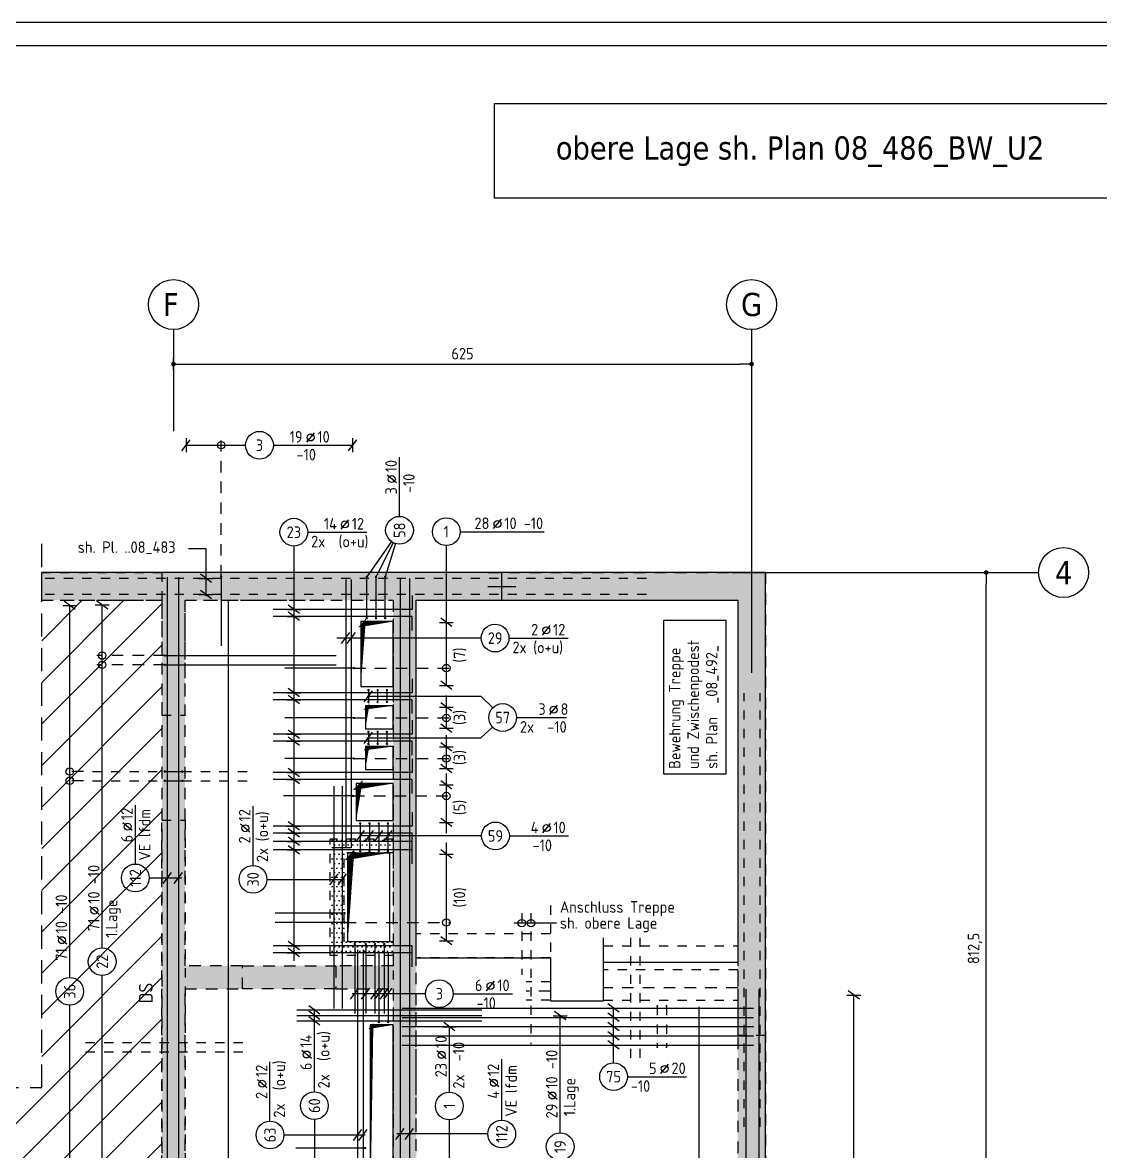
# Model space of a CAD drawing. Extents: x 6.5 to 106.5, y 0 to 47.5.
# Drawn here: x 43.73 to 55.38, y 29.85 to 42.05 of the extents above; entities that cross this region are included whole.
import ezdxf
from ezdxf.enums import TextEntityAlignment as Align

# ---------------------------------------------------------------- set-up
doc = ezdxf.new("R2010")
doc.units = 0
doc.header["$LTSCALE"] = 0.5
for name, pattern in [('AUSGEZOGEN', [1000.01, 1000, 0.01]), ('DASHED', [0.75, 0.5, -0.25]), ('DOT', [0.175, 0.05, -0.125]), ('HIDDEN', [0.375, 0.25, -0.125]), ('HIDDEN2', [0.187, 0.125, -0.062]), ('HIDDEN4', [0.12, 0.02, -0.1]), ('PUNKT', [0.175, 0.05, -0.125]), ('VERDECKT', [0.375, 0.25, -0.125])]:
    doc.linetypes.add(name, pattern=pattern)
for name, color, linetype in [('1.UG', 7, 'Continuous'), ('ACHSEN', 7, 'Continuous'), ('AFU', 7, 'Continuous'), ('BETON', 7, 'Continuous'), ('Brüstung 1.UG', 7, 'Continuous'), ('DD', 7, 'Continuous'), ('DRUEBER', 7, 'Continuous'), ('grau_dunkel', 7, 'Continuous'), ('grau_hell', 7, 'Continuous'), ('grau_mittel', 7, 'Continuous'), ('HILFE', 7, 'Continuous'), ('MASSE', 7, 'Continuous'), ('OBJEKT', 7, 'Continuous'), ('RAHMEN', 7, 'Continuous'), ('RND', 7, 'Continuous'), ('SFP_Achsen', 7, 'Continuous'), ('TEXT', 7, 'Continuous'), ('VERDECKT', 7, 'Continuous')]:
    doc.layers.add(name, color=color, linetype=linetype)
doc.styles.add('helv', font='tahoma.ttf')
doc.styles.add('txt', font='isocp.shx')
doc.linetypes.add('AFU_50M', pattern='A,0.45,["/",Standard,S=0.2,R=0,X=-0.01,Y=-0.1],0.07,["/",Standard,S=0.2,R=0,X=-0.01,Y=-0.1],0.45', length=0.97)
doc.dimstyles.new('DOT_I', dxfattribs={"dimscale": 0.5, "dimtxt": 0.25, "dimasz": 0.25, "dimexe": 0.1, "dimexo": 0.3, "dimgap": 0.1, "dimtad": 1, "dimdec": 3, "dimzin": 3, "dimtxsty": 'txt', "dimblk": 'DOT', "dimblk1": 'DOT', "dimblk2": 'DOT', "dimsah": 1, "dimcen": 0.1, "dimse1": 1, "dimse2": 1, "dimazin": 0, "dimtfac": 1, "dimtdec": 4, "dimtix": 1, "dimtmove": 2, "dimatfit": 3, "dimfxl": 0, "dimtvp": 1, "dimtolj": 1, "dimtzin": 0, "dimarcsym": 0})
pattern_1 = [(0, (-1.26691, -39.069555), (0.0396875, 0.079375), [0, -0.079375])]

# ---------------------------------------------------------------- blocks, each defined once
blk = doc.blocks.new('A0-19-0')
at = {"layer": 'RAHMEN'}
blk.add_line((137.9, 84.1), (0, 84.1), dxfattribs=at)
at = {"layer": 'RAHMEN', "color": 5}
blk.add_line((137.4, 83.6), (2, 83.6), dxfattribs=at)
blk = doc.blocks.new('DOT')
at = {"layer": 'MASSE', "color": 7, "linetype": 'Continuous'}
for p, q in [((0, 0), (-1, 0)), ((0, 0.54), (0, -0.54))]:
    blk.add_line(p, q, dxfattribs=at)
at = {"layer": 'MASSE', "color": 7, "linetype": 'Continuous', "const_width": 0.2}
blk.add_lwpolyline([(-0.1, 0, 1), (0.1, 0, 1)], format="xyb", close=True, dxfattribs=at)
blk = doc.blocks.new('*D40')
at = {"layer": 'Defpoints', "color": 0, "linetype": 'AUSGEZOGEN', "transparency": 16777216}
for p in [(45.36, 38.359), (51.61, 38.359), (51.61, 38.359)]:
    blk.add_point(p, dxfattribs=at)
at = {"layer": 'MASSE', "color": 0, "linetype": 'AUSGEZOGEN', "lineweight": -2, "transparency": 16777216}
blk.add_line((45.485, 38.359), (51.485, 38.359), dxfattribs=at)
at = {"layer": 'MASSE', "color": 0, "linetype": 'AUSGEZOGEN', "lineweight": -2, "transparency": 16777216, "xscale": 0.125, "yscale": 0.125, "zscale": 0.125, "rotation": 180}
blk.add_blockref('DOT', (45.36, 38.359), dxfattribs=at)
at = {"layer": 'MASSE', "color": 0, "linetype": 'AUSGEZOGEN', "lineweight": -2, "transparency": 16777216, "xscale": 0.125, "yscale": 0.125, "zscale": 0.125}
blk.add_blockref('DOT', (51.61, 38.359), dxfattribs=at)
at = {"layer": 'MASSE', "color": 0, "linetype": 'AUSGEZOGEN', "transparency": 16777216, "insert": (48.485, 38.471), "char_height": 0.125, "attachment_point": 5, "style": 'txt'}
blk.add_mtext('\\A1;625', dxfattribs=at)
blk = doc.blocks.new('*D36')
at = {"layer": 'Defpoints', "color": 0, "linetype": 'AUSGEZOGEN', "transparency": 16777216}
for p in [(54.147, 36.106), (54.147, 36.106), (54.147, 27.981)]:
    blk.add_point(p, dxfattribs=at)
at = {"layer": 'MASSE', "color": 0, "linetype": 'AUSGEZOGEN', "lineweight": -2, "transparency": 16777216}
blk.add_line((54.147, 28.106), (54.147, 35.981), dxfattribs=at)
at = {"layer": 'MASSE', "color": 0, "linetype": 'AUSGEZOGEN', "lineweight": -2, "transparency": 16777216, "xscale": 0.125, "yscale": 0.125, "zscale": 0.125}
for p, rotation in [((54.147, 36.106), 90), ((54.147, 27.981), 270)]:
    blk.add_blockref('DOT', p, dxfattribs=dict(at, rotation=rotation))
at = {"layer": 'MASSE', "color": 0, "linetype": 'AUSGEZOGEN', "transparency": 16777216, "insert": (54.025, 32.043), "char_height": 0.125, "attachment_point": 5, "rotation": 90, "style": 'txt'}
blk.add_mtext('\\A1;812,5', dxfattribs=at)
blk = doc.blocks.new('lei_gre')
at = {"layer": 'RND', "color": 7, "linetype": 'Continuous'}
for p, q in [((-0.09, -0.12), (0.09, 0.12)), ((0, 0.15), (0, -0.15))]:
    blk.add_line(p, q, dxfattribs=at)
blk = doc.blocks.new('RND_LEI')
at = {"layer": 'RND', "color": 7, "linetype": 'Continuous'}
blk.add_line((1.022, 0.066), (1.19, 0.27), dxfattribs=at)
for centre, radius in [((0, 0), 0.3), ((1.106, 0.168), 0.075)]:
    blk.add_circle(centre, radius, dxfattribs=at)
at = {"layer": 'RND', "color": 7, "linetype": 'Continuous', "style": 'txt'}
blk.add_attdef('ANZ', text='', height=0.25, dxfattribs=at).set_placement((0.931, 0.057), align=Align.RIGHT)
for tag, p in [('DUM', (1.253, 0.057)), ('ABSTD', (1.674, 0.057)), ('POSTXT', (0.374, -0.327))]:
    blk.add_attdef(tag, p, '', height=0.25, dxfattribs=at)
blk.add_attdef('POSL', text='', height=0.25, dxfattribs=at).set_placement((0, 0), align=Align.MIDDLE)

msp = doc.modelspace()

# ---------------------------------------------------------------- hatches: boundary and pattern name
at = {"layer": '1.UG', "linetype": 'DOT'}
h = msp.add_hatch(dxfattribs=at)
h.set_pattern_fill('DOTS', scale=0.05, double=1)
h.set_pattern_definition(pattern_1)
h.paths.add_polyline_path([(40.6952, 24.0806), (40.6952, 23.8306), (42.2852, 23.8306), (42.2852, 21.8556), (40.6952, 21.8556), (40.6952, 21.6056), (45.4852, 21.6056), (45.4852, 22.3156), (45.2352, 22.3156), (45.2352, 21.8556), (42.5352, 21.8556), (42.5352, 23.8306), (45.2352, 23.8306), (45.2352, 23.3656), (45.4852, 23.3656), (45.4852, 24.2303), (45.2352, 24.2303), (45.2352, 24.0806)], flags=17)
h.paths.add_polyline_path([(21.6602, 21.6056), (21.6602, 21.8556), (17.8952, 21.8556), (17.8952, 21.6056)], flags=17)
h.paths.add_polyline_path([(16.7852, 19.9826), (16.4852, 19.9826), (16.4852, 16.2556), (16.0102, 16.2556), (16.0102, 15.9556), (16.4852, 15.9556), (16.4852, 14.8556), (16.7852, 14.8556)])
h.paths.add_polyline_path([(12.3302, 21.9506), (12.3302, 21.6506), (12.7852, 21.6506), (12.7852, 14.8556), (12.9952, 14.8556), (12.9952, 15.9556), (13.5352, 15.9556), (13.5352, 16.2556), (12.9952, 16.2556), (12.9952, 21.9506)])
h.paths.add_polyline_path([(12.9952, 24.0006), (12.9952, 35.8056), (16.4852, 35.8056), (16.4852, 27.8556), (17.8602, 27.8556), (17.8602, 28.1056), (16.7352, 28.1056), (16.7352, 35.8056), (18.9852, 35.8056), (18.9852, 34.5656), (19.2352, 34.5656), (19.2352, 36.1056), (12.8352, 36.1056), (12.8352, 29.0306), (12.7852, 29.0306), (12.7852, 24.3006), (12.3302, 24.3006), (12.3302, 24.0006)])
h.paths.add_polyline_path([(19.2352, 33.4306), (18.9852, 33.4306), (18.9852, 27.8556), (19.2352, 27.8556)])
h.paths.add_polyline_path([(23.0102, 15.1556), (22.7102, 15.1556), (22.7102, 14.8556), (23.0102, 14.8556)])
h.paths.add_polyline_path([(30.2102, 15.1556), (30.2102, 14.8556), (30.5102, 14.8556), (30.5102, 15.1556)])
h.paths.add_polyline_path([(37.7102, 15.1556), (37.7102, 14.8556), (38.0102, 14.8556), (38.0102, 15.1556)])
h.paths.add_polyline_path([(45.5102, 14.8556), (45.5102, 15.1556), (45.2102, 15.1556), (45.2102, 14.8556)])
h.paths.add_polyline_path([(51.2102, 15.1556), (51.2102, 14.8556), (51.7602, 14.8556), (51.7602, 17.3556), (51.4602, 17.3556), (51.4602, 15.1556)])
h.paths.add_polyline_path([(51.4602, 21.8806), (51.4602, 21.5806), (51.7602, 21.5806), (51.7602, 21.8806)])
h.paths.add_polyline_path([(51.7602, 28.6056), (51.4602, 28.6056), (51.4602, 27.8556), (51.7602, 27.8556)])
h.paths.add_polyline_path([(51.7602, 36.1056), (45.2352, 36.1056), (45.2352, 34.5656), (45.4852, 34.5656), (45.4852, 35.8056), (47.7352, 35.8056), (47.7352, 28.1056), (46.6102, 28.1056), (46.6102, 27.8556), (47.9852, 27.8556), (47.9852, 35.8056), (51.4602, 35.8056), (51.4602, 31.1056), (51.7602, 31.1056)])
h.paths.add_polyline_path([(45.2352, 28.1056), (44.1852, 28.1056), (44.1852, 27.8556), (45.4852, 27.8556), (45.4852, 33.4306), (45.2352, 33.4306)])
h.paths.add_polyline_path([(42.5352, 27.9106), (42.7852, 27.9106), (42.7852, 28.6056), (42.5352, 28.6056)])
h.paths.add_polyline_path([(40.6852, 28.6056), (40.4352, 28.6056), (40.4352, 27.9106), (40.6852, 27.9106)])
h.paths.add_polyline_path([(39.0352, 28.6056), (38.7852, 28.6056), (38.7852, 27.9106), (39.0352, 27.9106)])
h.paths.add_polyline_path([(36.9352, 28.6056), (36.6852, 28.6056), (36.6852, 27.9106), (36.9352, 27.9106)])
h.paths.add_polyline_path([(35.0352, 27.9106), (35.2852, 27.9106), (35.2852, 28.6056), (35.0352, 28.6056)])
h.paths.add_polyline_path([(32.9352, 27.9106), (33.1852, 27.9106), (33.1852, 28.6056), (32.9352, 28.6056)])
h.paths.add_polyline_path([(31.2852, 27.9106), (31.5352, 27.9106), (31.5352, 28.6056), (31.2852, 28.6056)])
h.paths.add_polyline_path([(29.4352, 28.6056), (29.1852, 28.6056), (29.1852, 27.9106), (29.4352, 27.9106)])
h.paths.add_polyline_path([(39.4102, 21.8556), (27.3352, 21.8556), (27.3352, 25.9806), (28.5352, 25.9806), (28.5352, 26.2306), (25.7702, 26.2306), (25.7702, 25.9806), (25.9202, 25.9806), (25.9202, 24.7906), (23.0702, 24.7906), (23.0702, 25.9806), (24.8852, 25.9806), (24.8852, 26.2306), (16.4852, 26.2306), (16.4852, 21.6056), (16.8852, 21.6056), (16.8852, 21.8556), (16.7352, 21.8556), (16.7352, 25.9806), (22.8202, 25.9806), (22.8202, 21.8556), (22.6702, 21.8556), (22.6702, 21.6056), (23.2202, 21.6056), (23.2202, 21.8556), (23.0702, 21.8556), (23.0702, 24.5406), (26.1702, 24.5406), (26.1702, 25.9806), (27.0852, 25.9806), (27.0852, 21.8556), (24.2302, 21.8556), (24.2302, 21.6056), (39.8102, 21.6056), (39.8102, 21.8556), (39.6602, 21.8556), (39.6602, 23.8306), (39.8102, 23.8306), (39.8102, 24.0806), (39.6602, 24.0806), (39.6602, 25.9806), (45.2352, 25.9806), (45.2352, 25.1153), (45.4852, 25.1153), (45.4852, 26.2306), (39.4102, 26.2306)])
at = {"layer": '1.UG', "linetype": 'AUSGEZOGEN'}
h = msp.add_hatch(dxfattribs=at)
h.set_pattern_fill('DOTS', scale=0.8, double=1)
h.set_pattern_definition([(0, (-65.82469, 476.01211), (0.025, 0.05), [0, -0.05])])
h.paths.add_polyline_path([(47.0552, 31.9656), (47.7352, 31.9656), (47.7352, 32.1156), (47.2052, 32.1156), (47.2052, 33.0756), (47.7352, 33.0756), (47.7352, 33.2256), (47.0552, 33.2256)])
at = {"layer": 'Brüstung 1.UG', "linetype": 'DOT'}
h = msp.add_hatch(dxfattribs=at)
h.set_pattern_fill('DOTS', color=102, scale=0.05, double=1)
h.set_pattern_definition(pattern_1)
h.paths.add_polyline_path([(51.7602, 27.8556), (51.4602, 27.8556), (51.4602, 21.8806), (51.7602, 21.8806)])
h.paths.add_polyline_path([(51.7602, 21.5806), (51.4602, 21.5806), (51.4602, 17.3556), (51.7602, 17.3556)])
h.paths.add_polyline_path([(51.2102, 14.8556), (51.2102, 15.1556), (45.5102, 15.1556), (45.5102, 14.8556)])
h.paths.add_polyline_path([(45.2102, 14.8556), (45.2102, 15.1556), (38.0102, 15.1556), (38.0102, 14.8556)])
h.paths.add_polyline_path([(30.5102, 15.1556), (30.5102, 14.8556), (37.7102, 14.8556), (37.7102, 15.1556)])
h.paths.add_polyline_path([(30.2102, 14.8556), (30.2102, 15.1556), (23.0102, 15.1556), (23.0102, 14.8556)])
h.paths.add_polyline_path([(16.7852, 15.1556), (16.7852, 14.8556), (22.7102, 14.8556), (22.7102, 15.1556)])
h.paths.add_polyline_path([(20.5602, 35.8056), (20.5602, 36.1056), (19.2352, 36.1056), (19.2352, 35.8056)])
h.paths.add_polyline_path([(43.9352, 36.1056), (43.9352, 35.8056), (45.2352, 35.8056), (45.2352, 36.1056)])
at = {"layer": 'grau_hell', "linetype": 'AUSGEZOGEN'}
h = msp.add_hatch(dxfattribs=at)
h.set_pattern_fill('ANSI31', color=9, scale=0.1, style=0, double=1)
h.set_pattern_definition([(45, (-1.2669, 5.43132), (-0.2245064, 0.2245064), [])])
h.paths.add_polyline_path([(43.9352, 35.8056), (43.9352, 30.5399), (20.5602, 30.5399), (20.5602, 35.8056), (19.2602, 35.8056), (19.2602, 26.2306), (28.8851, 26.2306), (28.8851, 21.8556), (39.0601, 21.8556), (39.0601, 26.2306), (43.8352, 26.2306), (43.8352, 28.7306), (45.2352, 28.7306), (45.2352, 35.8056)])
at = {"layer": 'grau_mittel', "extrusion": (0, 0, -1)}
msp.add_hatch(color=61, dxfattribs=at).paths.add_polyline_path([(-51.7602, 21.3056), (-51.4602, 21.3056), (-47.9852, 21.3056), (-47.9852, 21.1556), (-47.7352, 21.1556), (-47.7352, 22.3556), (-47.9852, 22.3556), (-47.9852, 21.5556), (-51.4602, 21.5556), (-51.4602, 26.3806), (-47.9852, 26.3806), (-47.9852, 25.3806), (-47.7352, 25.3806), (-47.7352, 26.7806), (-47.9852, 26.7806), (-47.9852, 26.6306), (-51.4602, 26.6306), (-51.4602, 35.8056), (-47.9852, 35.8056), (-47.9852, 31.9406), (-47.9852, 28.2806), (-47.7352, 28.2806), (-47.7352, 28.4806), (-47.1152, 28.4806), (-47.1152, 28.7306), (-47.7352, 28.7306), (-47.7352, 31.6056), (-47.1152, 31.6056), (-47.1152, 31.8556), (-47.7352, 31.8556), (-47.7352, 35.8056), (-45.4852, 35.8056), (-45.4852, 31.8556), (-46.1052, 31.8556), (-46.1052, 31.6056), (-45.4852, 31.6056), (-45.4852, 28.7306), (-46.1052, 28.7306), (-46.1052, 28.4806), (-44.0552, 28.4806), (-44.0552, 28.7306), (-45.2352, 28.7306), (-45.2352, 35.8056), (-43.9352, 35.8056), (-43.9352, 36.1056), (-51.7602, 36.1056)])
at = {"layer": 'grau_mittel'}
msp.add_hatch(color=61, dxfattribs=at).paths.add_polyline_path([(47.1152, 31.6056), (47.1152, 31.8556), (46.1052, 31.8556), (46.1052, 31.6056)])

# ---------------------------------------------------------------- linework, layer by layer
at = {"layer": 'ACHSEN', "color": 140, "linetype": 'AUSGEZOGEN'}
for p, q in [((45.3602, 38.7321), (45.3602, 37.6353)), ((51.6102, 38.7321), (51.6102, 35.0205)), ((51.4004, 36.1056), (54.7126, 36.1056))]:
    msp.add_line(p, q, dxfattribs=at)
at = {"layer": 'AFU', "color": 8, "linetype": 'AFU_50M'}
msp.add_line((48.9102, 35.8056), (48.9102, 36.1056), dxfattribs=at)
at = {"layer": 'AFU', "color": 1, "linetype": 'AUSGEZOGEN'}
msp.add_line((48.7602, 35.9556), (49.0602, 35.9556), dxfattribs=at)
at = {"layer": 'BETON', "color": 6, "linetype": 'AUSGEZOGEN'}
for p, q in [((51.7602, 36.1056), (43.9352, 36.1056)), ((51.7602, 14.8556), (51.7602, 36.1056)), ((47.9852, 31.9406), (47.9852, 35.8056)), ((47.9852, 35.8056), (51.4602, 35.8056)), ((51.4602, 35.8056), (51.4602, 31.8928)), ((47.9852, 31.9406), (49.4352, 31.9406)), ((49.4352, 31.9406), (49.4352, 31.4756)), ((50.0102, 31.4756), (50.0102, 31.8928)), ((51.4602, 31.8928), (50.0102, 31.8928)), ((49.4352, 31.4756), (50.0102, 31.4756))]:
    msp.add_line(p, q, dxfattribs=at)
msp.add_lwpolyline([(48.8318, 41.177), (56.1174, 41.177), (56.1174, 40.1511), (48.8318, 40.1511)], close=True, dxfattribs=at)
at = {"layer": 'Brüstung 1.UG', "color": 102, "linetype": 'DOT'}
for p, q in [((43.9352, 36.1056), (45.2352, 36.1056)), ((43.9352, 35.8056), (45.2352, 35.8056))]:
    msp.add_line(p, q, dxfattribs=at)
at = {"layer": 'DD', "color": 1, "linetype": 'AUSGEZOGEN'}
for points in [[(47.3852, 34.8756), (47.7352, 34.8756), (47.7352, 35.5756), (47.3852, 35.5756)], [(47.4352, 34.4156), (47.7352, 34.4156), (47.7352, 34.6656), (47.4352, 34.6656)], [(47.4352, 33.9756), (47.7352, 33.9756), (47.7352, 34.2256), (47.4352, 34.2256)], [(47.3352, 33.4256), (47.7352, 33.4256), (47.7352, 33.8256), (47.3352, 33.8256)], [(47.2452, 33.0756), (47.6952, 33.0756), (47.6952, 32.1156), (47.2452, 32.1156)], [(47.4852, 28.9656), (47.7352, 28.9656), (47.7352, 31.2156), (47.4852, 31.2156)]]:
    msp.add_lwpolyline(points, close=True, dxfattribs=at)
at = {"layer": 'DRUEBER', "color": 7, "linetype": 'PUNKT'}
for p, q in [((47.0552, 31.9656), (47.0552, 33.2256)), ((47.7352, 33.2256), (47.0552, 33.2256)), ((47.2052, 32.1156), (47.2052, 33.0756)), ((47.7352, 33.0756), (47.2052, 33.0756)), ((47.7352, 32.1156), (47.2052, 32.1156)), ((50.0102, 32.0706), (51.4602, 32.0706)), ((47.7352, 31.9656), (47.0552, 31.9656)), ((49.4352, 31.4856), (49.1731, 31.4856))]:
    msp.add_line(p, q, dxfattribs=at)
at = {"layer": 'DRUEBER', "color": 171, "linetype": 'HIDDEN4'}
for p, q in [((49.4352, 32.5065), (49.4352, 31.4756)), ((49.4352, 32.2006), (47.9852, 32.2006))]:
    msp.add_line(p, q, dxfattribs=at)
at = {"layer": 'DRUEBER', "color": 7, "linetype": 'DOT'}
for p, q in [((49.4352, 31.9406), (47.9852, 31.9406)), ((51.4602, 31.8106), (50.0102, 31.8106)), ((49.4352, 31.6806), (49.1731, 31.6806)), ((50.0102, 31.4856), (51.4602, 31.4856))]:
    msp.add_line(p, q, dxfattribs=at)
at = {"layer": 'DRUEBER', "color": 7, "linetype": 'PUNKT', "lineweight": -2}
for points in [[(51.7602, 31.1056), (51.7602, 36.1056), (45.2352, 36.1056), (45.2352, 34.5656), (45.4852, 34.5656), (45.4852, 35.8056), (47.7352, 35.8056), (47.7352, 28.1056), (46.6102, 28.1056), (46.6102, 27.8556), (47.9852, 27.8556), (47.9852, 35.8056), (51.4602, 35.8056), (51.4602, 31.1056), (51.7602, 31.1056)], [(45.2352, 33.4306), (45.4852, 33.4306), (45.4852, 27.8556), (44.1852, 27.8556), (44.1852, 28.1056), (45.2352, 28.1056), (45.2352, 33.4306)]]:
    msp.add_lwpolyline(points, dxfattribs=at)
at = {"layer": 'grau_dunkel', "color": 21}
for points in [[(47.3852, 34.8756, 0, 0.0531, 0), (47.4118, 35.5746, 0, 0, 0), (47.3876, 35.5471, 0.0571, 0, 0), (47.7352, 35.5756, 0, 0, 0)], [(47.4352, 34.4156, 0, 0.0408, 0), (47.4556, 34.6639, 0, 0, 0), (47.4366, 34.6457, 0.0398, 0, 0), (47.7352, 34.6656, 0, 0, 0)], [(47.4352, 33.9756, 0, 0.0408, 0), (47.4556, 34.2239, 0, 0, 0), (47.4366, 34.2057, 0.0398, 0, 0), (47.7352, 34.2256, 0, 0, 0)], [(47.3352, 33.4256, 0, 0.0652, 0), (47.3677, 33.8229, 0, 0, 0), (47.3379, 33.7931, 0.0652, 0, 0), (47.7352, 33.8254, 0, 0, 0)], [(47.2452, 32.1156, 0, 0.068, 0), (47.2792, 33.0744, 0, 0, 0), (47.2482, 33.039, 0.0734, 0, 0), (47.6952, 33.0756, 0, 0, 0)], [(47.4852, 28.9656, 0, 0.0359, 0), (47.5032, 31.2154, 0, 0, 0), (47.4869, 31.1953, 0.0408, 0, 0), (47.7352, 31.2156, 0, 0, 0)]]:
    msp.add_lwpolyline(points, format="xyseb", dxfattribs=at)
at = {"layer": 'grau_mittel', "color": 61, "linetype": 'AUSGEZOGEN', "extrusion": (0, 0, -1)}
msp.add_line((43.9352, 35.8056), (43.9352, 36.1056), dxfattribs=at)
at = {"layer": 'HILFE', "color": 102, "linetype": 'DASHED'}
for p, q in [((43.9352, 30.5399), (43.9352, 36.4319)), ((20.5602, 30.5399), (43.9352, 30.5399))]:
    msp.add_line(p, q, dxfattribs=at)
at = {"layer": 'HILFE', "color": 102, "linetype": 'AUSGEZOGEN'}
for p, q in [((45.5219, 36.3669), (45.7105, 36.3669)), ((45.7105, 36.3669), (45.7105, 35.8491)), ((49.4999, 32.317), (49.0431, 32.317)), ((50.0102, 31.8928), (50.0102, 32.1593))]:
    msp.add_line(p, q, dxfattribs=at)
at = {"layer": 'OBJEKT', "color": 7, "linetype": 'AUSGEZOGEN'}
msp.add_line((49.4352, 31.4756), (50.0102, 31.4756), dxfattribs=at)
at = {"layer": 'RND', "color": 7, "linetype": 'AUSGEZOGEN'}
for p, q in [((45.4963, 37.4817), (46.1397, 37.4817)), ((46.4397, 37.4817), (47.2972, 37.4817)), ((47.804, 36.7132), (47.804, 37.3532)), ((46.8114, 36.542), (47.4514, 36.542)), ((48.4603, 36.5473), (49.3666, 36.5473)), ((48.3103, 35.5665), (48.3103, 36.3973)), ((44.2382, 31.7293), (44.2382, 35.751)), ((44.5892, 32.0497), (44.5892, 35.7558)), ((48.3103, 34.8867), (48.3103, 35.5665)), ((48.9876, 35.3974), (49.6276, 35.3974)), ((48.3103, 34.4222), (48.3103, 34.6518)), ((49.0687, 34.5387), (49.6087, 34.5387)), ((48.3103, 33.9861), (48.3103, 34.2215)), ((48.3103, 33.4042), (48.3103, 33.8101)), ((44.9477, 32.9552), (44.9477, 33.5928)), ((46.2199, 32.9395), (46.2199, 33.5795)), ((48.9914, 33.2594), (49.6314, 33.2594)), ((48.3103, 32.1252), (48.3103, 33.0622)), ((44.5892, 28.7916), (44.5892, 31.7497)), ((48.3846, 31.5532), (49.0246, 31.5532)), ((52.716, 22.8079), (52.716, 31.5381)), ((44.2382, 28.7888), (44.2382, 31.4293)), ((46.8837, 30.4937), (46.8837, 31.3897)), ((49.5409, 30.0504), (49.5409, 31.3157)), ((48.343, 30.4904), (48.343, 31.1961)), ((46.4033, 30.1771), (46.4033, 30.8171)), ((48.9092, 30.1877), (48.9092, 30.8477)), ((50.268, 30.6566), (50.908, 30.6566)), ((48.343, 28.9788), (48.343, 30.1904))]:
    msp.add_line(p, q, dxfattribs=at)
at = {"layer": 'RND', "color": 102, "linetype": 'VERDECKT'}
for p, q in [((45.8758, 36.0636), (45.8758, 37.5317)), ((45.2674, 35.2081), (44.533, 35.2081)), ((45.2674, 35.1081), (44.533, 35.1081)), ((47.3129, 35.0734), (48.3603, 35.0734)), ((47.3129, 34.5341), (48.3603, 34.5341)), ((47.3129, 34.0954), (48.3603, 34.0954)), ((44.3869, 33.9556), (44.1882, 33.9556)), ((44.3869, 33.8556), (44.1882, 33.8556)), ((47.301, 33.6911), (48.3603, 33.6911)), ((47.21, 32.3237), (48.3603, 32.3237))]:
    msp.add_line(p, q, dxfattribs=at)
at = {"layer": 'RND', "color": 102, "linetype": 'AUSGEZOGEN'}
for p, q in [((46.6614, 36.392), (46.6614, 31.9093)), ((47.7176, 36.4405), (47.4498, 36.0601)), ((47.7363, 36.4293), (47.5498, 36.0601)), ((47.76, 36.4198), (47.6498, 36.0601)), ((48.6876, 35.3974), (47.1256, 35.3974)), ((47.4542, 34.769), (48.6832, 34.769)), ((48.8114, 34.6436), (48.6832, 34.769)), ((48.809, 34.4363), (48.6832, 34.3188)), ((47.4495, 34.3188), (48.6832, 34.3188)), ((48.6914, 33.2594), (47.379, 33.2594)), ((45.0977, 32.8052), (45.4516, 32.8052)), ((46.3699, 32.7895), (47.1944, 32.7895)), ((48.0846, 31.5532), (47.2913, 31.5532)), ((50.118, 30.8066), (50.118, 31.3976)), ((46.8837, 30.1937), (46.8837, 28.7602)), ((46.5533, 30.0271), (47.4339, 30.0271)), ((48.7592, 30.0377), (47.7749, 30.0377))]:
    msp.add_line(p, q, dxfattribs=at)
at = {"layer": 'RND', "color": 7, "linetype": 'VERDECKT'}
for p, q in [((48.3103, 34.6518), (48.3103, 34.8867)), ((48.3103, 34.2215), (48.3103, 34.4222)), ((48.3103, 33.8101), (48.3103, 33.9861)), ((48.3103, 33.0622), (48.3103, 33.4042))]:
    msp.add_line(p, q, dxfattribs=at)
at = {"layer": 'RND', "color": 7, "linetype": 'HIDDEN2'}
for p, q in [((51.5315, 30.1157), (51.5315, 34.8004)), ((51.7015, 30.1157), (51.7015, 34.8004))]:
    msp.add_line(p, q, dxfattribs=at)
at = {"layer": 'RND', "color": 1, "linetype": 'HIDDEN2'}
for p, q in [((49.1253, 32.4243), (49.1253, 31.7565)), ((49.2253, 32.4243), (49.2253, 31.0074)), ((50.3031, 32.1593), (50.3031, 30.808)), ((50.4031, 32.1593), (50.4031, 30.808)), ((50.5908, 31.4208), (50.5908, 30.9752)), ((50.6908, 31.4208), (50.6908, 30.9752))]:
    msp.add_line(p, q, dxfattribs=at)
at = {"layer": 'RND', "color": 7, "linetype": 'HIDDEN2'}
for points in [[(50.4737, 36.0415), (43.9352, 36.0415)], [(50.4737, 35.8671), (43.9352, 35.8671)], [(46.1102, 31.0226), (44.3786, 31.0226)], [(46.1102, 30.9226), (44.3786, 30.9226)]]:
    msp.add_lwpolyline(points, dxfattribs=at)
at = {"layer": 'RND', "color": 1, "linetype": 'AUSGEZOGEN'}
for points in [[(45.2935, 36.0566), (45.2935, 27.632)], [(45.4142, 36.0566), (45.4142, 27.632)], [(45.8758, 36.0636), (45.8758, 35.3136)], [(47.2227, 36.0299), (47.2227, 33.1299), (47.0727, 33.1299)], [(47.2824, 36.0299), (47.2824, 33.1299), (47.1324, 33.1299)], [(47.4498, 35.6128), (47.4498, 36.0601)], [(47.5498, 35.6128), (47.5498, 36.0601)], [(47.6498, 35.6128), (47.6498, 36.0601)], [(47.8109, 36.0415), (47.8109, 27.3569)], [(47.9115, 36.0415), (47.9115, 27.3569)], [(45.9549, 25.8119), (45.9549, 35.8119)], [(47.9393, 35.857), (47.9393, 35.707), (46.4393, 35.707)], [(47.9393, 35.4811), (47.9393, 35.6311), (46.4393, 35.6311)], [(45.2674, 35.2081), (47.1174, 35.2081)], [(45.2674, 35.1081), (47.1174, 35.1081)], [(47.3129, 35.0734), (46.5629, 35.0734)], [(47.9393, 34.9574), (47.9393, 34.8074), (46.4393, 34.8074)], [(47.4675, 34.8362), (47.4675, 34.7062)], [(47.5675, 34.8362), (47.5675, 34.7062)], [(47.6675, 34.8362), (47.6675, 34.7062)], [(47.9393, 34.5816), (47.9393, 34.7316), (46.4393, 34.7316)], [(47.3129, 34.5341), (46.5629, 34.5341)], [(47.9393, 34.5085), (47.9393, 34.3585), (46.4393, 34.3585)], [(47.4675, 34.384), (47.4675, 34.254)], [(47.5675, 34.384), (47.5675, 34.254)], [(47.6675, 34.384), (47.6675, 34.254)], [(47.9393, 34.1326), (47.9393, 34.2826), (46.4393, 34.2826)], [(47.9393, 34.0933), (47.9393, 33.9433), (46.4393, 33.9433)], [(47.3129, 34.0954), (46.5629, 34.0954)], [(45.2652, 33.9556), (45.4554, 33.9556)], [(45.2652, 33.8556), (45.4554, 33.8556)], [(47.9393, 33.7174), (47.9393, 33.8674), (46.4393, 33.8674)], [(47.301, 33.6911), (46.551, 33.6911)], [(47.0942, 33.7956), (47.0942, 31.3956)], [(47.185, 33.7956), (47.185, 31.3956)], [(47.9393, 33.5152), (47.9393, 33.3652), (46.4393, 33.3652)], [(47.379, 33.3949), (47.379, 33.0959)], [(47.479, 33.3949), (47.479, 33.0959)], [(47.579, 33.3949), (47.579, 33.0959)], [(47.679, 33.3949), (47.679, 33.0959)], [(47.9393, 33.1394), (47.9393, 33.2894), (46.4393, 33.2894)], [(47.9393, 33.0506), (47.9393, 33.2006), (46.4393, 33.2006)], [(47.9393, 32.9584), (47.9393, 33.1084), (46.4393, 33.1084)], [(47.21, 32.4237), (46.46, 32.4237)], [(47.21, 32.3237), (46.46, 32.3237)], [(47.3204, 32.0903), (47.3204, 31.3403)], [(47.4385, 32.0903), (47.4385, 31.3403)], [(47.5385, 32.0903), (47.5385, 31.3403)], [(47.6385, 32.0903), (47.6385, 31.3403)], [(47.9393, 31.9217), (47.9393, 32.0717), (46.4393, 32.0717)], [(47.9393, 31.8459), (47.9393, 31.9959), (46.4393, 31.9959)], [(47.3501, 32.0292), (47.3501, 28.0292)], [(47.4101, 32.0292), (47.4101, 28.0292)], [(47.5808, 31.9974), (47.5808, 31.2474)], [(47.6808, 31.9974), (47.6808, 31.2474)], [(51.5471, 31.6025), (51.5471, 14.9182)], [(51.6871, 31.6025), (51.6871, 14.9182)], [(46.694, 31.379), (48.694, 31.379)], [(47.8318, 31.3976), (51.6318, 31.3976)], [(51.0411, 31.4119), (51.0411, 25.8119)], [(46.694, 31.319), (48.694, 31.319)], [(46.694, 31.259), (48.694, 31.259)], [(47.8318, 31.2976), (51.6318, 31.2976)], [(47.8318, 31.1976), (51.6318, 31.1976)], [(47.8318, 31.0976), (51.6318, 31.0976)], [(47.8318, 30.9976), (51.6318, 30.9976)], [(47.4322, 29.8854), (46.6822, 29.8854)]]:
    msp.add_lwpolyline(points, dxfattribs=at)
at = {"layer": 'RND', "color": 7, "linetype": 'AUSGEZOGEN'}
for points, const_width in [([(45.8695, 36.0636, 1), (45.882, 36.0636, 1)], 0.0125), ([(47.4435, 36.0601, 1), (47.456, 36.0601, 1)], 0.0125), ([(47.5435, 36.0601, 1), (47.556, 36.0601, 1)], 0.0125), ([(47.6435, 36.0601, 1), (47.656, 36.0601, 1)], 0.0125), ([(47.4435, 35.6128, 1), (47.456, 35.6128, 1)], 0.0125), ([(47.5435, 35.6128, 1), (47.556, 35.6128, 1)], 0.0125), ([(47.6435, 35.6128, 1), (47.656, 35.6128, 1)], 0.0125), ([(45.2674, 35.2018, 1), (45.2674, 35.2143, 1)], 0.0125), ([(45.2674, 35.1018, 1), (45.2674, 35.1143, 1)], 0.0125), ([(47.3066, 35.0734, 1), (47.3191, 35.0734, 1)], 0.0125), ([(47.4612, 34.8362, 1), (47.4737, 34.8362, 1)], 0.0125), ([(47.5612, 34.8362, 1), (47.5737, 34.8362, 1)], 0.0125), ([(47.6612, 34.8362, 1), (47.6737, 34.8362, 1)], 0.0125), ([(47.4612, 34.7062, 1), (47.4737, 34.7062, 1)], 0.0125), ([(47.5612, 34.7062, 1), (47.5737, 34.7062, 1)], 0.0125), ([(47.6612, 34.7062, 1), (47.6737, 34.7062, 1)], 0.0125), ([(47.3066, 34.5341, 1), (47.3191, 34.5341, 1)], 0.0125), ([(47.4612, 34.384, 1), (47.4737, 34.384, 1)], 0.0125), ([(47.5612, 34.384, 1), (47.5737, 34.384, 1)], 0.0125), ([(47.6612, 34.384, 1), (47.6737, 34.384, 1)], 0.0125), ([(47.4612, 34.254, 1), (47.4737, 34.254, 1)], 0.0125), ([(47.5612, 34.254, 1), (47.5737, 34.254, 1)], 0.0125), ([(47.6612, 34.254, 1), (47.6737, 34.254, 1)], 0.0125), ([(47.3066, 34.0954, 1), (47.3191, 34.0954, 1)], 0.0125), ([(45.259, 33.9556, 1), (45.2715, 33.9556, 1)], 0.0125), ([(45.4491, 33.9556, 1), (45.4616, 33.9556, 1)], 0.0125), ([(45.259, 33.8556, 1), (45.2715, 33.8556, 1)], 0.0125), ([(45.4491, 33.8556, 1), (45.4616, 33.8556, 1)], 0.0125), ([(47.2948, 33.6911, 1), (47.3073, 33.6911, 1)], 0.0125), ([(47.3728, 33.3949, 1), (47.3853, 33.3949, 1)], 0.0125), ([(47.4728, 33.3949, 1), (47.4853, 33.3949, 1)], 0.0125), ([(47.5728, 33.3949, 1), (47.5853, 33.3949, 1)], 0.0125), ([(47.6728, 33.3949, 1), (47.6853, 33.3949, 1)], 0.0125), ([(47.3728, 33.0959, 1), (47.3853, 33.0959, 1)], 0.0125), ([(47.4728, 33.0959, 1), (47.4853, 33.0959, 1)], 0.0125), ([(47.5728, 33.0959, 1), (47.5853, 33.0959, 1)], 0.0125), ([(47.6728, 33.0959, 1), (47.6853, 33.0959, 1)], 0.0125), ([(47.2037, 32.4237, 1), (47.2162, 32.4237, 1)], 0.0125), ([(47.2037, 32.3237, 1), (47.2162, 32.3237, 1)], 0.0125), ([(47.3141, 32.0903, 1), (47.3266, 32.0903, 1)], 0.0125), ([(47.4322, 32.0903, 1), (47.4447, 32.0903, 1)], 0.0125), ([(47.5322, 32.0903, 1), (47.5447, 32.0903, 1)], 0.0125), ([(47.6322, 32.0903, 1), (47.6447, 32.0903, 1)], 0.0125), ([(50.5858, 31.4208, 1), (50.5958, 31.4208, 1)], 0.01), ([(50.6858, 31.4208, 1), (50.6958, 31.4208, 1)], 0.01), ([(47.5746, 31.2474, 1), (47.5871, 31.2474, 1)], 0.0125), ([(47.6746, 31.2474, 1), (47.6871, 31.2474, 1)], 0.0125), ([(50.5858, 30.9752, 1), (50.5958, 30.9752, 1)], 0.01), ([(50.6858, 30.9752, 1), (50.6958, 30.9752, 1)], 0.01), ([(47.4259, 29.8854, 1), (47.4384, 29.8854, 1)], 0.0125)]:
    msp.add_lwpolyline(points, format="xyb", close=True, dxfattribs=dict(at, const_width=const_width))
at = {"layer": 'RND', "color": 1, "linetype": 'DOT'}
for points in [[(44.4852, 33.9556), (45.2652, 33.9556)], [(45.4554, 33.9556), (46.2354, 33.9556)], [(44.4852, 33.8556), (45.2652, 33.8556)], [(45.4554, 33.8556), (46.2354, 33.8556)]]:
    msp.add_lwpolyline(points, dxfattribs=at)
at = {"layer": 'RND', "color": 7, "linetype": 'AUSGEZOGEN'}
for centre in [(45.8758, 37.4817), (44.5892, 35.2081), (44.5892, 35.1081), (48.3103, 35.0734), (48.3103, 34.5341), (48.3103, 34.0954), (44.2382, 33.9556), (44.2382, 33.8556), (48.3103, 33.6911), (48.3103, 32.3237), (49.1253, 32.317), (49.2253, 32.317)]:
    msp.add_circle(centre, 0.04, dxfattribs=at)
at = {"layer": 'SFP_Achsen', "color": 7, "linetype": 'AUSGEZOGEN'}
for centre in [(45.3602, 39.0026), (51.6102, 39.0026), (54.9831, 36.1056)]:
    msp.add_circle(centre, 0.2705, dxfattribs=at)
at = {"layer": 'TEXT', "color": 7, "linetype": 'AUSGEZOGEN'}
msp.add_lwpolyline([(50.6615, 33.9284), (50.6615, 35.5894), (51.3303, 35.5894), (51.3303, 33.9284)], close=True, dxfattribs=at)
at = {"layer": 'VERDECKT', "color": 7, "linetype": 'VERDECKT', "lineweight": -2}
for p, q in [((48.7602, 36.1056), (51.7602, 36.1056)), ((51.7602, 36.1056), (51.7602, 14.8556)), ((46.1052, 31.8556), (47.1152, 31.8556)), ((47.1152, 31.6056), (46.1052, 31.6056))]:
    msp.add_line(p, q, dxfattribs=at)
at = {"layer": 'VERDECKT', "color": 7, "linetype": 'VERDECKT'}
msp.add_line((51.4602, 31.6157), (50.0102, 31.6157), dxfattribs=at)
at = {"layer": 'VERDECKT', "color": 7, "linetype": 'HIDDEN'}
msp.add_line((49.4352, 31.5819), (49.1731, 31.5819), dxfattribs=at)
at = {"layer": 'VERDECKT', "color": 7, "linetype": 'VERDECKT', "lineweight": -2}
for points in [[(43.9352, 35.8056), (45.2352, 35.8056), (45.2352, 28.7306)], [(45.4852, 28.7306), (45.4852, 31.6056), (46.1052, 31.6056), (46.1052, 31.8556), (45.4852, 31.8556), (45.4852, 35.8056), (47.7352, 35.8056), (47.7352, 31.8556), (47.1152, 31.8556), (47.1152, 31.6056), (47.7352, 31.6056), (47.7352, 28.7306)], [(47.9852, 28.2806), (47.9852, 35.8056), (51.4602, 35.8056), (51.4602, 26.6306)]]:
    msp.add_lwpolyline(points, dxfattribs=at)

# ---------------------------------------------------------------- block references
at = {"layer": 'RAHMEN', "color": 7, "linetype": 'AUSGEZOGEN', "xscale": 0.5, "yscale": 0.5, "zscale": 0.5}
msp.add_blockref('A0-19-0', (6.5209, 0), dxfattribs=at)
at = {"layer": 'RND', "color": 7, "linetype": 'AUSGEZOGEN', "xscale": 0.5, "yscale": 0.5, "zscale": 0.5}
for p, values in [((46.2897, 37.4817), {'POSL': '3', 'DUM': '10', 'ANZ': '19', 'POSTXT': '   -10'}), ((46.6614, 36.542), {'POSL': '23', 'DUM': '12', 'ANZ': '14', 'POSTXT': '2x  (o+u)'}), ((48.3103, 36.5473), {'POSL': '1', 'DUM': '10', 'ANZ': '28', 'ABSTD': '-10'}), ((48.8376, 35.3974), {'POSL': '29', 'DUM': '12', 'ANZ': '2', 'POSTXT': '2x (o+u)'}), ((48.9187, 34.5387), {'POSL': '57', 'DUM': '8', 'ANZ': '3', 'POSTXT': '2x  -10'}), ((48.8414, 33.2594), {'POSL': '59', 'DUM': '10', 'ANZ': '4', 'POSTXT': '   -10'}), ((48.2346, 31.5532), {'POSL': '3', 'DUM': '10', 'ANZ': '6', 'POSTXT': '   -10'}), ((50.118, 30.6566), {'POSL': '75', 'DUM': '20', 'ANZ': '5', 'POSTXT': '-10'})]:
    msp.add_blockref('RND_LEI', p, dxfattribs=at).add_auto_attribs(values)
for p in [(45.4963, 37.4817), (47.2972, 37.4817), (47.2227, 35.3974), (47.2824, 35.3974), (47.4675, 34.769), (47.4675, 34.3188), (47.379, 33.2594), (47.479, 33.2594), (47.579, 33.2594), (47.679, 33.2594), (45.2935, 32.8052), (45.4142, 32.8052), (47.0942, 32.7895), (47.185, 32.7895), (47.3204, 31.5532), (47.4385, 31.5532), (47.5385, 31.5532), (47.5808, 31.5532), (47.6385, 31.5532), (47.6808, 31.5532), (47.3501, 30.0271), (47.4101, 30.0271), (47.8109, 30.0377), (47.9115, 30.0377)]:
    msp.add_blockref('lei_gre', p, dxfattribs=at)
at = {"layer": 'RND', "color": 7, "linetype": 'AUSGEZOGEN', "xscale": 0.5, "yscale": 0.5, "zscale": 0.5, "rotation": 90}
for p, values in [((47.804, 36.5632), {'POSL': '58', 'DUM': '10', 'ANZ': '3', 'POSTXT': '   -10'}), ((44.9477, 32.8052), {'POSL': '112', 'DUM': '12', 'ANZ': '6', 'POSTXT': 'VE lfdm'}), ((46.2199, 32.7895), {'POSL': '30', 'DUM': '12', 'ANZ': '2', 'POSTXT': '2x (o+u)'}), ((44.5892, 31.8997), {'POSL': '22', 'DUM': '10', 'ANZ': '71', 'ABSTD': '-10', 'POSTXT': ' 1.Lage'}), ((44.2382, 31.5793), {'POSL': '36', 'DUM': '10', 'ANZ': '71', 'ABSTD': '-10'}), ((46.8837, 30.3437), {'POSL': '60', 'DUM': '14', 'ANZ': '6', 'POSTXT': '2x  (o+u)'}), ((48.343, 30.3404), {'POSL': '1', 'DUM': '10', 'ANZ': '23', 'POSTXT': '2x  -10'}), ((49.5409, 29.9004), {'POSL': '19', 'DUM': '10', 'ANZ': '29', 'ABSTD': '-10', 'POSTXT': '  1.Lage'}), ((46.4033, 30.0271), {'POSL': '63', 'DUM': '12', 'ANZ': '2', 'POSTXT': '2x  (o+u)'}), ((48.9092, 30.0377), {'POSL': '112', 'DUM': '12', 'ANZ': '4', 'POSTXT': 'VE lfdm'})]:
    msp.add_blockref('RND_LEI', p, dxfattribs=at).add_auto_attribs(values)
for p in [(45.7105, 36.0415), (45.7105, 35.8671), (44.2382, 35.751), (44.5892, 35.7558), (46.6614, 35.707), (46.6614, 35.6311), (48.3103, 35.5665), (48.3103, 34.8867), (46.6614, 34.8074), (46.6614, 34.7316), (48.3103, 34.6518), (48.3103, 34.4222), (46.6614, 34.3585), (46.6614, 34.2826), (48.3103, 34.2215), (46.6614, 33.9433), (48.3103, 33.9861), (46.6614, 33.8674), (48.3103, 33.8101), (48.3103, 33.4042), (46.6614, 33.3652), (46.6614, 33.2894), (46.6614, 33.2006), (46.6614, 33.1084), (48.3103, 33.0622), (46.6614, 32.0717), (48.3103, 32.1252), (46.6614, 31.9959), (52.716, 31.5381), (46.8837, 31.379), (46.8837, 31.319), (49.5409, 31.3157), (50.118, 31.3976), (46.8837, 31.259), (48.343, 31.1961), (50.118, 31.2976), (50.118, 31.1976), (50.118, 31.0976), (50.118, 30.9976)]:
    msp.add_blockref('lei_gre', p, dxfattribs=at)

# ---------------------------------------------------------------- texts
at = {"layer": 'RND', "color": 7, "linetype": 'AUSGEZOGEN', "style": 'txt'}
for s, p in [('(7)', (48.452, 35.2139)), ('(3)', (48.452, 34.5396)), ('(3)', (48.452, 34.1064)), ('(5)', (48.452, 33.5665)), ('(10)', (48.452, 32.5937))]:
    msp.add_text(s, height=0.125, rotation=90, dxfattribs=at).set_placement(p, align=Align.MIDDLE)
at = {"layer": 'SFP_Achsen', "color": 6, "linetype": 'AUSGEZOGEN', "style": 'helv'}
for s, p in [('F', (45.2462, 38.8782)), ('G', (51.4962, 38.8782)), ('4', (54.8924, 35.9794))]:
    msp.add_text(s, height=0.25, dxfattribs=at).set_placement(p)
at = {"layer": 'TEXT', "color": 6, "linetype": 'AUSGEZOGEN', "style": 'helv'}
msp.add_text('obere Lage sh. Plan 08_486_BW_U2', height=0.25, dxfattribs=at).set_placement((49.4944, 40.57))
at = {"layer": 'TEXT', "color": 7, "linetype": 'AUSGEZOGEN', "style": 'txt'}
for s, p in [('sh. Pl. ..08_483', (44.325, 36.3178)), ('Anschluss Treppe', (49.5384, 32.4288)), ('sh. obere Lage', (49.5384, 32.2562))]:
    msp.add_text(s, height=0.125, dxfattribs=at).set_placement(p)
for s, p in [('Bewehrung Treppe', (50.8417, 33.9836)), ('und Zwischenpodest', (51.0417, 33.9836)), ('sh. Plan  _08_492_', (51.2417, 33.9836))]:
    msp.add_text(s, height=0.125, rotation=90, dxfattribs=at).set_placement(p)
at = {"layer": 'TEXT', "color": 1, "linetype": 'AUSGEZOGEN', "style": 'txt'}
msp.add_text('DS', height=0.15, rotation=90, dxfattribs=at).set_placement((45.1363, 31.4496))

# ---------------------------------------------------------------- dimensions: what is measured, and where the dimension line sits
at = {"layer": 'MASSE', "color": 7, "linetype": 'AUSGEZOGEN'}
dim = msp.add_linear_dim(base=(51.6102, 38.3589), p1=(45.3602, 38.3589), p2=(51.6102, 38.3589), dimstyle='DOT_I', override={"dimdec": 0, "dimlfac": 100}, dxfattribs=at)
dim.commit()
dim.dimension.update_dxf_attribs({"geometry": '*D40', "text_midpoint": (48.4852, 38.4715)})
dim = msp.add_linear_dim(base=(54.1466, 36.1056), p1=(54.1466, 27.9806), p2=(54.1466, 36.1056), angle=90, dimstyle='DOT_I', override={"dimdec": 1, "dimlfac": 100}, dxfattribs=at)
dim.commit()
dim.dimension.update_dxf_attribs({"geometry": '*D36', "text_midpoint": (54.0247, 32.0431)})

doc.saveas('drawing.dxf')
